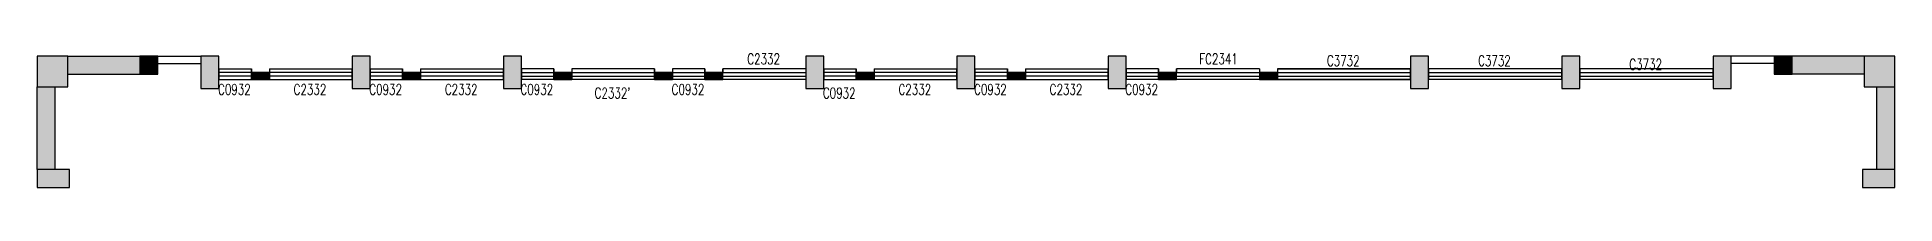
# Model space of a CAD drawing. Header units: millimetres. Extents: x 44248 to 95848, y 33208 to 36931.
import ezdxf

# ---------------------------------------------------------------- set-up
doc = ezdxf.new("R2010")
doc.units = ezdxf.units.MM
for name, color, linetype in [('COLUMN', 2, 'Continuous'), ('CURTWALL', 4, 'Continuous'), ('PUB_HATCH', 8, 'Continuous'), ('SURFACE', 4, 'Continuous'), ('WALL', 2, 'Continuous'), ('WINDOW', 4, 'Continuous'), ('WINDOW_TEXT', 7, 'Continuous')]:
    doc.layers.add(name, color=color, linetype=linetype)
doc.styles.add('_TCH_WINDOW', font='SIMPLEX', dxfattribs={"height": 3.5, "bigfont": 'GBCBIG'})

# ---------------------------------------------------------------- blocks, each defined once
blk = doc.blocks.new('$WINLIB2D$00000001')
at = {"color": 0}
for points in [[(-0.5, 0.5), (-0.5, -0.5)], [(-0.5, 0.5), (0.5, 0.5)], [(0.5, -0.5), (0.5, 0.5)], [(0.5, 0.167), (-0.5, 0.167)], [(0.5, -0.167), (-0.5, -0.167)], [(-0.5, -0.5), (0.5, -0.5)]]:
    blk.add_lwpolyline(points, dxfattribs=at)
blk = doc.blocks.new('_FZH')
blk.add_lwpolyline([(-0.5, -0.5), (0.5, -0.5), (0.5, 0.5), (-0.5, 0.5)], close=True)
at = {"layer": 'PUB_HATCH'}
blk.add_solid([(-0.5, -0.5), (0.5, -0.5), (-0.5, 0.5), (0.5, 0.5)], dxfattribs=at)
blk = doc.blocks.new('Outer Concrete Column 500')
at = {"layer": 'COLUMN', "xscale": 900, "yscale": 500, "zscale": 500, "rotation": 270}
blk.add_blockref('_FZH', (250, 450), dxfattribs=at)
at = {"flags": 1}
for tag, p in [('TYPE', (590, 690)), ('NAME', (590, 840)), ('MATERIAL', (590, 770)), ('HEIGHT', (590, 600)), ('LENGTH', (590, 520)), ('WIDTH', (590, 430)), ('SERIALNO.', (600, 240)), ('BUILDING', (600, 330)), ('FLOORNO.', (610, 150)), ('UNIQUEID', (610, -50)), ('ROOMNO.', (620, 50)), ('PRICE', (610, -340)), ('MANUFACTURER', (620, -140)), ('MANUFACTUREDATE', (620, -230))]:
    blk.add_attdef(tag, p, '', height=50, dxfattribs=at)

msp = doc.modelspace()

# ---------------------------------------------------------------- hatches: boundary and pattern name
at = {"layer": 'PUB_HATCH'}
for points in [[(47098, 36358), (47098, 36858), (45098, 36858), (45098, 36358)], [(92998, 36858), (92998, 36358), (94998, 36358), (94998, 36858)], [(50198, 36208), (50698, 36208), (50698, 36408), (50198, 36408)], [(54398, 36208), (54898, 36208), (54898, 36408), (54398, 36408)], [(57198, 36208), (57198, 36408), (57198, 36408), (57198, 36208)], [(58598, 36208), (59098, 36208), (59098, 36408), (58598, 36408)], [(61398, 36208), (61898, 36208), (61898, 36408), (61398, 36408)], [(62798, 36208), (63298, 36208), (63298, 36408), (62798, 36408)], [(66998, 36208), (67498, 36208), (67498, 36408), (66998, 36408)], [(71198, 36208), (71698, 36208), (71698, 36408), (71198, 36408)], [(75398, 36208), (75898, 36208), (75898, 36408), (75398, 36408)], [(78698, 36408), (78198, 36408), (78198, 36208), (78698, 36208)], [(44748, 36008), (44248, 36008), (44248, 33708), (44748, 33708)], [(95848, 36008), (95348, 36008), (95348, 33708), (95848, 33708)]]:
    msp.add_hatch(color=256, dxfattribs=at).paths.add_polyline_path(points)

# ---------------------------------------------------------------- linework, layer by layer
at = {"layer": 'CURTWALL'}
for p, q in [((78698, 36408), (82398, 36408)), ((78698, 36208), (82398, 36208)), ((82898, 36208), (82898, 36408))]:
    msp.add_line(p, q, dxfattribs=at)
at = {"layer": 'SURFACE'}
for p, q in [((50198, 36508), (50198, 36408)), ((50698, 36508), (50698, 36408)), ((54398, 36508), (54398, 36408)), ((54898, 36508), (54898, 36408)), ((57198, 36508), (57198, 36408)), ((58598, 36508), (58598, 36408)), ((59098, 36508), (59098, 36408)), ((61398, 36508), (61398, 36408)), ((61898, 36508), (61898, 36408)), ((62798, 36508), (62798, 36408)), ((63298, 36508), (63298, 36408)), ((66998, 36508), (66998, 36408)), ((67498, 36508), (67498, 36408)), ((71198, 36508), (71198, 36408)), ((71698, 36508), (71698, 36408)), ((75398, 36508), (75398, 36408)), ((75898, 36508), (75898, 36408)), ((78198, 36508), (78198, 36408)), ((78698, 36508), (82398, 36508)), ((82898, 36508), (82898, 36408))]:
    msp.add_line(p, q, dxfattribs=at)
at = {"layer": 'WALL'}
for p, q in [((45098, 36858), (47098, 36858)), ((47598, 36858), (48798, 36858)), ((47598, 36658), (48798, 36658)), ((92498, 36858), (91298, 36858)), ((92498, 36658), (91298, 36658)), ((94998, 36858), (92998, 36858)), ((45098, 36358), (47098, 36358)), ((50698, 36408), (50198, 36408)), ((50198, 36408), (50198, 36208)), ((50198, 36208), (50698, 36208)), ((50698, 36208), (50698, 36408)), ((54898, 36408), (54398, 36408)), ((54398, 36408), (54398, 36208)), ((54398, 36208), (54898, 36208)), ((54898, 36208), (54898, 36408)), ((57198, 36408), (57198, 36208)), ((59098, 36408), (58598, 36408)), ((58598, 36408), (58598, 36208)), ((58598, 36208), (59098, 36208)), ((59098, 36208), (59098, 36408)), ((61898, 36408), (61398, 36408)), ((61398, 36408), (61398, 36208)), ((61398, 36208), (61898, 36208)), ((61898, 36208), (61898, 36408)), ((63298, 36408), (62798, 36408)), ((62798, 36408), (62798, 36208)), ((62798, 36208), (63298, 36208)), ((63298, 36208), (63298, 36408)), ((67498, 36408), (66998, 36408)), ((66998, 36408), (66998, 36208)), ((66998, 36208), (67498, 36208)), ((67498, 36208), (67498, 36408)), ((71698, 36408), (71198, 36408)), ((71198, 36408), (71198, 36208)), ((71198, 36208), (71698, 36208)), ((71698, 36208), (71698, 36408)), ((75898, 36408), (75398, 36408)), ((75398, 36408), (75398, 36208)), ((75398, 36208), (75898, 36208)), ((75898, 36208), (75898, 36408)), ((78698, 36408), (78198, 36408)), ((78198, 36408), (78198, 36208)), ((78198, 36208), (78698, 36208)), ((78548, 36208), (78348, 36208)), ((78698, 36208), (78698, 36408)), ((94998, 36358), (92998, 36358)), ((44248, 33708), (44248, 36008)), ((44748, 33708), (44748, 36008)), ((95348, 33708), (95348, 36008)), ((95848, 33708), (95848, 36008))]:
    msp.add_line(p, q, dxfattribs=at)

# ---------------------------------------------------------------- block references
at = {"layer": 'COLUMN'}
for p, xscale, yscale, zscale, rotation in [((44673, 36433), 850.0000041130986, 850.0009136613223, 850.0009136613223, 270), ((47348, 36608), 500.0000000000582, 500.0000000002909, 500.0000000002909, 180), ((92748, 36608), 500.0000000002909, 500.0000000001164, 500.0000000001164, 270), ((95423, 36433), 850, 850, 850, 180), ((44698, 33458), 500, 900, 900, 270)]:
    msp.add_blockref('_FZH', p, dxfattribs=dict(at, xscale=xscale, yscale=yscale, zscale=zscale, rotation=rotation))
for p in [(48798, 35958), (52998, 35958), (57198, 35958), (65598, 35958), (69798, 35958), (73998, 35958), (82398, 35958), (86598, 35958), (90798, 35958)]:
    msp.add_blockref('Outer Concrete Column 500', p, dxfattribs=at)
at = {"layer": 'COLUMN', "rotation": 90}
msp.add_blockref('Outer Concrete Column 500', (95848, 33208), dxfattribs=at)
at = {"layer": 'WINDOW'}
ref = msp.add_blockref('$WINLIB2D$00000001', (64448, 36358), dxfattribs=dict(at, xscale=-2300, yscale=300, zscale=-2300, rotation=359.9999999999329))
ref.add_attrib('A', 'C2332', (63973, 36634), dxfattribs={"layer": 'WINDOW_TEXT', "height": 297.5, "style": '_TCH_WINDOW', "width": 0.705882})
ref = msp.add_blockref('$WINLIB2D$00000001', (77048, 36358), dxfattribs=dict(at, xscale=-2300, yscale=300, zscale=-2300, rotation=359.9999999998699))
ref.add_attrib('A', 'FC2341', (76528, 36634), dxfattribs={"layer": 'WINDOW_TEXT', "height": 297.5, "style": '_TCH_WINDOW', "width": 0.705882})
ref = msp.add_blockref('$WINLIB2D$00000001', (80548, 36358), dxfattribs=dict(at, xscale=-3700.000000000001, yscale=-300, zscale=-3700.000000000001, rotation=3.5454556091e-06))
ref.add_attrib('A', 'C3732', (80073, 36584), dxfattribs={"layer": 'WINDOW_TEXT', "height": 297.5, "rotation": 0, "style": '_TCH_WINDOW', "width": 0.705882})
ref = msp.add_blockref('$WINLIB2D$00000001', (84748, 36358), dxfattribs=dict(at, xscale=-3700, yscale=-300, zscale=-3700))
ref.add_attrib('A', 'C3732', (84273, 36584), dxfattribs={"layer": 'WINDOW_TEXT', "height": 297.5, "style": '_TCH_WINDOW', "width": 0.705882})
ref = msp.add_blockref('$WINLIB2D$00000001', (88948, 36358), dxfattribs=dict(at, xscale=-3700, yscale=-300, zscale=-3700))
ref.add_attrib('A', 'C3732', (88473, 36484), dxfattribs={"layer": 'WINDOW_TEXT', "height": 297.5, "style": '_TCH_WINDOW', "width": 0.705882})
ref = msp.add_blockref('$WINLIB2D$00000001', (49748, 36358), dxfattribs=dict(at, xscale=900, yscale=300, zscale=900))
ref.add_attrib('A', 'C0932', (49273, 35784), dxfattribs={"layer": 'WINDOW_TEXT', "height": 297.5, "style": '_TCH_WINDOW', "width": 0.705882})
ref = msp.add_blockref('$WINLIB2D$00000001', (51848, 36358), dxfattribs=dict(at, xscale=2300, yscale=300, zscale=2300))
ref.add_attrib('A', 'C2332', (51373, 35784), dxfattribs={"layer": 'WINDOW_TEXT', "height": 297.5, "style": '_TCH_WINDOW', "width": 0.705882})
ref = msp.add_blockref('$WINLIB2D$00000001', (53948, 36358), dxfattribs=dict(at, xscale=900, yscale=300, zscale=900))
ref.add_attrib('A', 'C0932', (53473, 35784), dxfattribs={"layer": 'WINDOW_TEXT', "height": 297.5, "style": '_TCH_WINDOW', "width": 0.705882})
ref = msp.add_blockref('$WINLIB2D$00000001', (56048, 36358), dxfattribs=dict(at, xscale=2300, yscale=300, zscale=2300))
ref.add_attrib('A', 'C2332', (55573, 35784), dxfattribs={"layer": 'WINDOW_TEXT', "height": 297.5, "style": '_TCH_WINDOW', "width": 0.705882})
ref = msp.add_blockref('$WINLIB2D$00000001', (58148, 36358), dxfattribs=dict(at, xscale=-900, yscale=-300, zscale=-900, rotation=359.9999999999329))
ref.add_attrib('A', 'C0932', (57673, 35784), dxfattribs={"layer": 'WINDOW_TEXT', "height": 297.5, "style": '_TCH_WINDOW', "width": 0.705882})
ref = msp.add_blockref('$WINLIB2D$00000001', (60248, 36358), dxfattribs=dict(at, xscale=-2300, yscale=-300, zscale=-2300, rotation=359.9999999999329))
ref.add_attrib('A', "C2332'", (59733, 35684), dxfattribs={"layer": 'WINDOW_TEXT', "height": 297.5, "style": '_TCH_WINDOW', "width": 0.705882})
ref = msp.add_blockref('$WINLIB2D$00000001', (62348, 36358), dxfattribs=dict(at, xscale=-900, yscale=-300, zscale=-900, rotation=359.9999999999329))
ref.add_attrib('A', 'C0932', (61873, 35784), dxfattribs={"layer": 'WINDOW_TEXT', "height": 297.5, "style": '_TCH_WINDOW', "width": 0.705882})
ref = msp.add_blockref('$WINLIB2D$00000001', (66548, 36358), dxfattribs=dict(at, xscale=900, yscale=300, zscale=900, rotation=359.9999999998698))
ref.add_attrib('A', 'C0932', (66073, 35684), dxfattribs={"layer": 'WINDOW_TEXT', "height": 297.5, "style": '_TCH_WINDOW', "width": 0.705882})
ref = msp.add_blockref('$WINLIB2D$00000001', (68648, 36358), dxfattribs=dict(at, xscale=2300, yscale=300, zscale=2300, rotation=359.9999999998698))
ref.add_attrib('A', 'C2332', (68173, 35784), dxfattribs={"layer": 'WINDOW_TEXT', "height": 297.5, "style": '_TCH_WINDOW', "width": 0.705882})
ref = msp.add_blockref('$WINLIB2D$00000001', (70748, 36358), dxfattribs=dict(at, xscale=900, yscale=300, zscale=900))
ref.add_attrib('A', 'C0932', (70273, 35784), dxfattribs={"layer": 'WINDOW_TEXT', "height": 297.5, "style": '_TCH_WINDOW', "width": 0.705882})
ref = msp.add_blockref('$WINLIB2D$00000001', (72848, 36358), dxfattribs=dict(at, xscale=2300, yscale=300, zscale=2300))
ref.add_attrib('A', 'C2332', (72373, 35784), dxfattribs={"layer": 'WINDOW_TEXT', "height": 297.5, "style": '_TCH_WINDOW', "width": 0.705882})
ref = msp.add_blockref('$WINLIB2D$00000001', (74948, 36358), dxfattribs=dict(at, xscale=-900, yscale=-300, zscale=-900, rotation=359.9999999998699))
ref.add_attrib('A', 'C0932', (74473, 35784), dxfattribs={"layer": 'WINDOW_TEXT', "height": 297.5, "style": '_TCH_WINDOW', "width": 0.705882})

doc.saveas('drawing.dxf')
